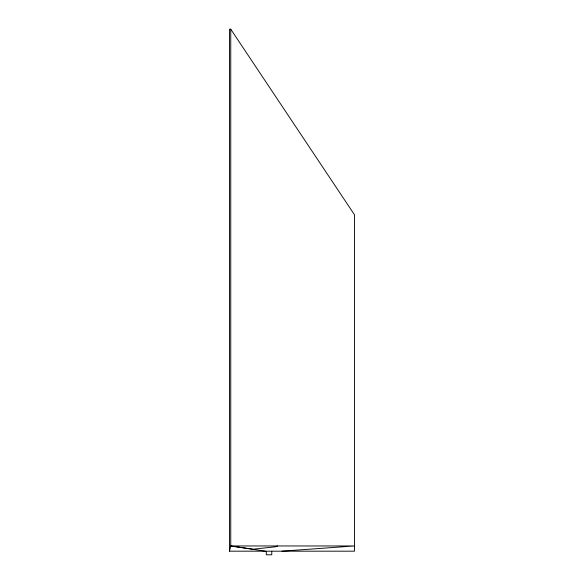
<?xml version="1.0" encoding="UTF-8"?>
<svg xmlns="http://www.w3.org/2000/svg" width="584" height="584" viewBox="0 0 584 584"><rect width="100%" height="100%" fill="white"/><g stroke="black" fill="none" stroke-linecap="round" stroke-linejoin="round"><path stroke-width="0.88" d="M229.505 551.179L230.753 545.96L230.753 29.2L229.505 29.2L229.505 551.179L354.495 551.179L354.495 214.795L230.753 29.2M277.641 545.96L275.392 546.806L253.018 549.23L230.753 545.96L354.495 545.96L281.977 551.179M230.753 545.96L265.202 551.179M271.772 551.376L271.772 554.8L266.282 554.8L266.282 551.376"/></g></svg>
